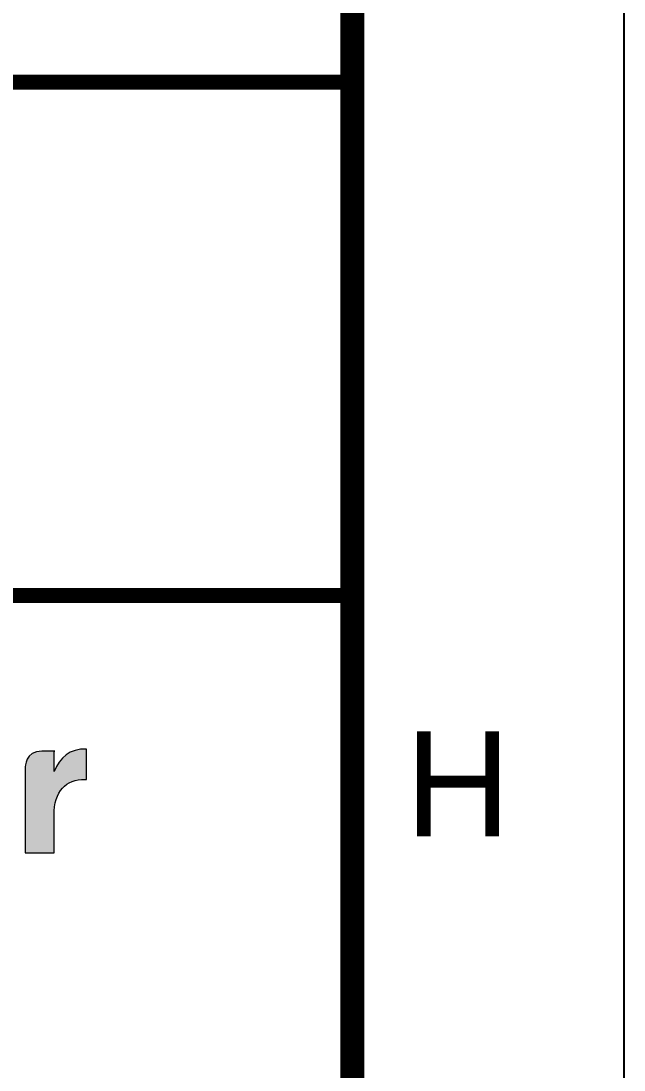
# Paper-space layout 'RETIC (2)' of a CAD drawing. Header units: metres. Extents: x -9 to 795, y -5 to 571.
# Drawn here: x 775.34 to 795.41, y 29.52 to 64.42 of the extents above; entities that cross this region are included whole.
import ezdxf
from ezdxf.enums import TextEntityAlignment as Align

# ---------------------------------------------------------------- set-up
doc = ezdxf.new("R2010")
doc.units = ezdxf.units.M
doc.header["$LTSCALE"] = 0.7
for name, color, linetype in [('_User Miscellaneous1', 3, 'Continuous'), ('Notes', 7, 'Continuous'), ('SupportsUG_SP_EXT', 7, 'Continuous')]:
    doc.layers.add(name, color=color, linetype=linetype)
doc.layers.get('SupportsUG_SP_EXT').off()
doc.styles.add('ARIAL', font='arial.ttf', dxfattribs={"height": 2})
doc.styles.add('iecISOCP', font='isocp.shx')
doc.styles.get("Standard").update_dxf_attribs({"font": 'arial.ttf'})

# ---------------------------------------------------------------- blocks, each defined once
blk = doc.blocks.new('A1_FRAME_TITLE')
at = {"layer": '_User Miscellaneous1'}
h = blk.add_hatch(color=256, dxfattribs=at)
edge = h.paths.add_edge_path()
edge.add_spline(control_points=[(786.215, 41.503), (785.577, 41.503), (785.186, 41.118), (785.186, 40.309), (785.186, 40.309), (785.186, 39.059), (785.186, 39.059), (785.186, 39.059), (784.226, 39.059), (784.226, 39.059), (784.226, 39.059), (784.226, 41.857), (784.226, 41.888), (784.226, 41.919), (784.224, 42.444), (784.783, 42.444), (785.342, 42.444), (785.186, 42.444), (785.186, 42.444), (785.186, 42.444), (785.186, 41.762), (785.186, 41.762), (785.381, 42.229), (785.697, 42.532), (786.265, 42.507), (786.265, 42.507), (786.265, 41.503), (786.265, 41.503), (786.265, 41.503), (786.215, 41.503), (786.215, 41.503)], knot_values=[0, 0, 0, 0, 1, 1, 1, 2, 2, 2, 3, 3, 3, 4, 4, 4, 5, 5, 5, 6, 6, 6, 7, 7, 7, 8, 8, 8, 9, 9, 9, 10, 10, 10, 10], degree=3, periodic=0)
h = blk.add_hatch(color=256, dxfattribs=at)
edge = h.paths.add_edge_path()
edge.add_spline(control_points=[(786.215, 41.503), (785.577, 41.503), (785.186, 41.118), (785.186, 40.309), (785.186, 40.309), (785.186, 39.059), (785.186, 39.059), (785.186, 39.059), (784.226, 39.059), (784.226, 39.059), (784.226, 39.059), (784.226, 41.857), (784.226, 41.888), (784.226, 41.919), (784.224, 42.444), (784.783, 42.444), (785.342, 42.444), (785.186, 42.444), (785.186, 42.444), (785.186, 42.444), (785.186, 41.762), (785.186, 41.762), (785.381, 42.229), (785.697, 42.532), (786.265, 42.507), (786.265, 42.507), (786.265, 41.503), (786.265, 41.503), (786.265, 41.503), (786.215, 41.503), (786.215, 41.503)], knot_values=[0, 0, 0, 0, 1, 1, 1, 2, 2, 2, 3, 3, 3, 4, 4, 4, 5, 5, 5, 6, 6, 6, 7, 7, 7, 8, 8, 8, 9, 9, 9, 10, 10, 10, 10], degree=3, periodic=0)
at = {"layer": '_User Miscellaneous1', "lineweight": 0}
blk.add_open_spline([(786.215, 41.503), (785.577, 41.503), (785.186, 41.118), (785.186, 40.309), (785.186, 40.309), (785.186, 39.059), (785.186, 39.059), (785.186, 39.059), (784.226, 39.059), (784.226, 39.059), (784.226, 39.059), (784.226, 41.857), (784.226, 41.888), (784.226, 41.919), (784.224, 42.444), (784.783, 42.444), (785.342, 42.444), (785.186, 42.444), (785.186, 42.444), (785.186, 42.444), (785.186, 41.762), (785.186, 41.762), (785.381, 42.229), (785.697, 42.532), (786.265, 42.507), (786.265, 42.507), (786.265, 41.503), (786.265, 41.503), (786.265, 41.503), (786.215, 41.503), (786.215, 41.503)], degree=3, knots=[0, 0, 0, 0, 1, 1, 1, 2, 2, 2, 3, 3, 3, 4, 4, 4, 5, 5, 5, 6, 6, 6, 7, 7, 7, 8, 8, 8, 9, 9, 9, 10, 10, 10, 10], dxfattribs=at)
blk.add_open_spline([(786.215, 41.503), (785.577, 41.503), (785.186, 41.118), (785.186, 40.309), (785.186, 40.309), (785.186, 39.059), (785.186, 39.059), (785.186, 39.059), (784.226, 39.059), (784.226, 39.059), (784.226, 39.059), (784.226, 41.857), (784.226, 41.888), (784.226, 41.919), (784.224, 42.444), (784.783, 42.444), (785.342, 42.444), (785.186, 42.444), (785.186, 42.444), (785.186, 42.444), (785.186, 41.762), (785.186, 41.762), (785.381, 42.229), (785.697, 42.532), (786.265, 42.507), (786.265, 42.507), (786.265, 41.503), (786.265, 41.503), (786.265, 41.503), (786.215, 41.503), (786.215, 41.503)], degree=3, knots=[0, 0, 0, 0, 1, 1, 1, 2, 2, 2, 3, 3, 3, 4, 4, 4, 5, 5, 5, 6, 6, 6, 7, 7, 7, 8, 8, 8, 9, 9, 9, 10, 10, 10, 10], dxfattribs=at)
at = {"layer": 'Notes', "color": 7, "linetype": 'Continuous'}
blk.add_lwpolyline([(-0.044, -3.071), (804.151, -3.071), (804.151, 573.257), (-0.044, 573.257)], close=True, dxfattribs=at)
blk.add_lwpolyline([(-0.044, -3.071), (804.151, -3.071), (804.151, 573.257), (-0.044, 573.257)], close=True, dxfattribs=at)
for points, const_width in [([(9, 5.973), (795.107, 5.973), (795.107, 564.213), (9, 564.213)], 0.8), ([(9, 5.973), (795.107, 5.973), (795.107, 564.213), (9, 564.213)], 0.8), ([(725.121, 47.618), (795.121, 47.618), (795.121, 64.7), (725.121, 64.7)], 0.5), ([(725.121, 47.618), (795.121, 47.618), (795.121, 64.7), (725.121, 64.7)], 0.5)]:
    blk.add_lwpolyline(points, close=True, dxfattribs=dict(at, const_width=const_width))
at = {"layer": 'Notes', "color": 7, "linetype": 'Continuous', "const_width": 0.5, "flags": 128}
blk.add_lwpolyline([(9, 47.618), (795.107, 47.618)], dxfattribs=at)
blk.add_lwpolyline([(9, 47.618), (795.107, 47.618)], dxfattribs=at)
at = {"layer": 'Notes', "color": 7, "style": 'ARIAL'}
blk.add_text('H', height=3.5, dxfattribs=at).set_placement((796.857, 39.603))
blk.add_text('H', height=3.5, dxfattribs=at).set_placement((796.857, 39.603))
at = {"layer": 'Notes', "color": 7}
blk.add_attdef('EPD_REF_NO', text='', height=5, dxfattribs=at).set_placement((760.121, 52.772), align=Align.CENTER)
blk.add_attdef('EPD_REF_NO', text='', height=5, dxfattribs=at).set_placement((760.121, 52.772), align=Align.CENTER)
at = {"layer": 'Notes', "color": 3, "style": 'iecISOCP', "flags": 8}
blk.add_attdef('VERSION_NO', text='', height=2.5, rotation=90, dxfattribs=at).set_placement((272.817, 44.54), align=Align.MIDDLE_CENTER)
blk.add_attdef('VERSION_NO', text='', height=2.5, rotation=90, dxfattribs=at).set_placement((272.817, 44.54), align=Align.MIDDLE_CENTER)
at = {"layer": 'Notes', "color": 7, "style": 'ARIAL'}
for tag, p in [('CAP_NO', (483.942, 43.457)), ('CAP_NO', (483.942, 43.457)), ('IE_NUM', (483.804, 37.81)), ('IE_NUM', (483.804, 37.81)), ('REF_No_1', (305.995, 32.31)), ('REF_No_1', (305.995, 32.31)), ('REF_1', (327.555, 32.31)), ('REF_1', (327.555, 32.31)), ('HV_SWITCH', (484.218, 32.163)), ('HV_SWITCH', (484.218, 32.163)), ('GEN_WO', (412.463, 31.763)), ('GEN_WO', (412.463, 31.763)), ('REF_No_2', (305.995, 26.31)), ('REF_No_2', (305.995, 26.31)), ('REF_2', (327.555, 26.31)), ('REF_2', (327.555, 26.31)), ('OH_WO', (412.463, 25.812)), ('OH_WO', (412.463, 25.812)), ('UBD_REF', (483.804, 25.828)), ('UBD_REF', (483.804, 25.828)), ('REF_No_3', (305.995, 20.31)), ('REF_No_3', (305.995, 20.31)), ('REF_3', (327.555, 20.31)), ('REF_3', (327.555, 20.31)), ('UG_WO', (412.463, 20.052)), ('UG_WO', (412.463, 20.052)), ('GIS_MAP_No', (483.804, 20.043)), ('GIS_MAP_No', (483.804, 20.043)), ('REF_No_4', (305.995, 14.31)), ('REF_No_4', (305.995, 14.31)), ('REF_4', (327.555, 14.31)), ('REF_4', (327.555, 14.31)), ('HV_OP_DIAG', (484.081, 14.199)), ('HV_OP_DIAG', (484.081, 14.199)), ('SUB_WO', (412.463, 13.812)), ('SUB_WO', (412.463, 13.812)), ('LGA', (483.7, 7.777)), ('LGA', (483.7, 7.777))]:
    blk.add_attdef(tag, p, '', height=2, dxfattribs=at)
at = {"layer": 'Notes', "color": 7, "style": 'ARIAL', "width": 1.1}
for tag, p in [('T1', (655.128, 39.465)), ('T1', (655.128, 39.465)), ('T2', (655.128, 34.346)), ('T2', (655.128, 34.346)), ('T3', (655.128, 28.92)), ('T3', (655.128, 28.92)), ('T4', (655.128, 23.657)), ('T4', (655.128, 23.657)), ('T5', (655.128, 18.231)), ('T5', (655.128, 18.231)), ('T6', (655.128, 12.969)), ('T6', (655.128, 12.969))]:
    blk.add_attdef(tag, text='', height=3.5, dxfattribs=at).set_placement(p, align=Align.CENTER)
at = {"layer": 'Notes', "color": 7, "style": 'ARIAL'}
for tag, height, p in [('scale', 2, (538.51, 33.269)), ('scale', 2, (538.51, 33.269)), ('DRAWN', 2, (538.51, 24.931)), ('DRAWN', 2, (538.51, 24.931)), ('REV', 5, (790.809, 17.095)), ('REV', 5, (790.809, 17.095)), ('DESIGN', 2, (576.371, 9.155)), ('DESIGN', 2, (576.371, 9.155)), ('CHD', 2, (538.51, 8.931)), ('CHD', 2, (538.51, 8.931))]:
    blk.add_attdef(tag, text='', height=height, dxfattribs=at).set_placement(p, align=Align.CENTER)
blk.add_attdef('NUM', text='', height=7, dxfattribs=at).set_placement((763.121, 20.118), align=Align.MIDDLE_CENTER)
blk.add_attdef('NUM', text='', height=7, dxfattribs=at).set_placement((763.121, 20.118), align=Align.MIDDLE_CENTER)
for tag, p in [('NS', (762.875, 8.119)), ('NS', (762.875, 8.119)), ('SHTS', (774.685, 8.119)), ('SHTS', (774.685, 8.119))]:
    blk.add_attdef(tag, text='', height=2, dxfattribs=at).set_placement(p, align=Align.MIDDLE)
at = {"layer": 'Notes', "style": 'iecISOCP'}
blk.add_attdef('ExportID', (9.023, 2.346), '', height=2.5, dxfattribs=at)
blk.add_attdef('ExportID', (9.023, 2.346), '', height=2.5, dxfattribs=at)
at = {"layer": 'Notes', "style": 'iecISOCP', "flags": 1}
for tag, p in [('GIS_SUCCESS', (111.939, -26.824)), ('GIS_SUCCESS', (111.939, -26.824)), ('CAD_SUCCESS', (121.73, -26.827)), ('CAD_SUCCESS', (121.73, -26.827)), ('ProjectType', (14.116, -26.841)), ('ProjectType', (14.116, -26.841)), ('ProjectNumber', (23.502, -26.862)), ('ProjectNumber', (23.502, -26.862)), ('DrawingNumber', (35.456, -26.847)), ('DrawingNumber', (35.456, -26.847)), ('ProjectDescription', (47.506, -26.869)), ('ProjectDescription', (47.506, -26.869)), ('ExportDate', (60.226, -26.833)), ('ExportDate', (60.226, -26.833)), ('ExportUserName', (69.096, -26.844)), ('ExportUserName', (69.096, -26.844)), ('DesignerCompanyName', (81.426, -26.837)), ('DesignerCompanyName', (81.426, -26.837)), ('ExportAreaOfInterest', (97.042, -26.857)), ('ExportAreaOfInterest', (97.042, -26.857)), ('DEPOTCODE', (132.048, -26.921)), ('DEPOTCODE', (132.048, -26.921)), ('ExportCategories', (140.025, -26.841)), ('ExportCategories', (140.025, -26.841)), ('Comments', (154.327, -26.927)), ('Comments', (154.327, -26.927)), ('EPD_-_VERSION_1.5', (161.744, -26.927)), ('EPD_-_VERSION_1.5', (161.744, -26.927))]:
    blk.add_attdef(tag, p, '', height=1, dxfattribs=at)

psp = doc.layouts.new('RETIC (2)')

# ---------------------------------------------------------------- block references
at = {"layer": 'SupportsUG_SP_EXT'}
psp.add_blockref('A1_FRAME_TITLE', (-8.744, -2.316), dxfattribs=at)

doc.saveas('drawing.dxf')
